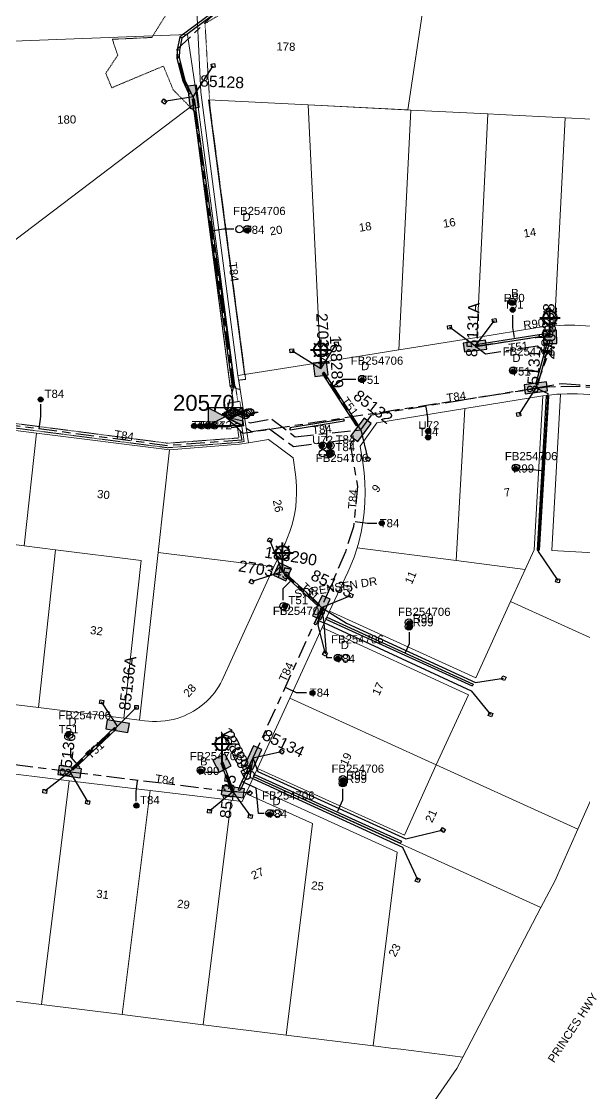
# Model space of a CAD drawing. Header units: metres. Extents: x 302407 to 305113, y 6184433 to 6187336.
# Drawn here: x 302692.8 to 302817, y 6186366 to 6186602.5 of the extents above; entities that cross this region are included whole.
import ezdxf
from ezdxf.enums import TextEntityAlignment as Align

# ---------------------------------------------------------------- set-up
doc = ezdxf.new("R2010")
doc.units = ezdxf.units.M
for name, pattern in [('Cable Exist UG', [8.2, 4, -1.2, 1.8, -1.2]), ('HIDDEN', [0.375, 0.25, -0.125]), ('HIDDEN2', [0.1875, 0.125, -0.0625])]:
    doc.linetypes.add(name, pattern=pattern)
doc.layers.get('0').update_dxf_attribs({"color": 6})
for name, color, linetype, lineweight in [('Cadastre Buildings_SP_EXT', 7, 'Continuous', 5), ('Cadastre Land Parcels_SP_EXT', 7, 'Continuous', 5), ('Cadastre Other Property_SP_EXT', 9, 'HIDDEN', 5), ('Cadastre Roads_SP_EXT', 7, 'Continuous', 5)]:
    doc.layers.add(name, color=color, linetype=linetype, lineweight=lineweight)
for name, color, linetype in [('Duct_SP_EXT', 7, 'Continuous'), ('Equip_LV_EXT', 7, 'Continuous'), ('Equip_SP_SL_EXT', 7, 'Continuous'), ('Mains_HV_EXT', 7, 'Continuous'), ('Mains_LV_EXT', 7, 'Continuous'), ('Mains_LV_SL_EXT', 7, 'Continuous'), ('Services_SP_EXT', 7, 'Continuous'), ('Sub_SP_EXT', 7, 'Continuous'), ('SupportsUG_SP_LV_EXT', 7, 'Continuous'), ('SupportsUG_SP_LV_SL_EXT', 7, 'Continuous')]:
    doc.layers.add(name, color=color, linetype=linetype)
doc.styles.add('COLUMN_LABEL', font='arial.ttf')
doc.styles.add('iecARIAL', font='arial.ttf', dxfattribs={"height": 2})
doc.styles.add('POLE_LABEL', font='arial.ttf')
doc.styles.get("Standard").update_dxf_attribs({"font": 'arial.ttf'})

# ---------------------------------------------------------------- blocks, each defined once
blk = doc.blocks.new('SUB_PADMOUNT_EXT')
for points in [[(0, 0), (-3.84, 1.92), (-3.84, -1.92)], [(0, 0), (3.84, 1.92), (3.84, -1.92)]]:
    blk.add_hatch(color=256).paths.add_polyline_path(points)
for p, q in [((3.84, 1.92), (-3.84, -1.92)), ((-3.84, 1.92), (3.84, -1.92))]:
    blk.add_line(p, q)
blk.add_lwpolyline([(-3.84, -1.92), (3.84, -1.92), (3.84, 1.92), (-3.84, 1.92)], close=True)
for tag, height, flags, p in [('ASSET_NUM', 3.5, 8, (2, 2)), ('STREET_CODE', 0.2, 9, (1.5, 0)), ('CONSTRUCTED_VOLTAGE', 0.2, 9, (1.5, -0.2)), ('OPERATING_VOLTAGE', 0.2, 9, (1.5, -0.6)), ('ORIENTATION', 0.2, 9, (1.5, -0.8)), ('OWNED_BY', 0.2, 9, (1.5, -1)), ('OPERATED_BY', 0.2, 9, (1.5, -1.2)), ('SECONDARY_VOLTAGE', 0.2, 9, (1.5, -1.6)), ('STATE', 0.2, 9, (1.5, -1.8)), ('SUBSTATION_TYPE', 0.2, 9, (1.5, -2.2)), ('NO_PHASES', 0.2, 9, (1.5, -0.4)), ('MAINTAINED_BY', 0.2, 9, (1.5, -1.4)), ('PARENT', 0.2, 9, (1.5, -2)), ('USAGE', 0.2, 9, (1.5, -2.4)), ('STREETNAME', 0.2, 9, (1.5, -3)), ('SUBURB', 0.2, 9, (1.5, -3.2)), ('Z', 0.2, 1, (1.5, -3.6)), ('LEGEND', 0.2, 9, (1.5, -2.6)), ('LOCATION', 0.2, 9, (1.5, -2.8)), ('NOTES', 0.2, 9, (1.5, -3.4))]:
    blk.add_attdef(tag, text='', height=height, dxfattribs=dict(flags=flags)).set_placement(p, align=Align.MIDDLE_LEFT)
blk = doc.blocks.new('COLUMN_EXT')
blk.add_hatch(color=256).paths.add_polyline_path([(-1.49, 1.48), (-1.49, -1.49), (1.48, -1.49), (1.48, 1.48)])
blk.add_lwpolyline([(-1.49, -1.49), (1.48, -1.49), (1.48, 1.48), (-1.49, 1.48)], close=True)
for tag, height, style, flags, p in [('ASSET_NUM', 2.5, 'COLUMN_LABEL', 8, (2, 2)), ('STRUCTURE_PLANT_NUMBER', 0.2, 'POLE_LABEL', 9, (1.81, 0.03)), ('STREET_CODE', 0.2, 'COLUMN_LABEL', 9, (1.81, -0.2))]:
    blk.add_attdef(tag, text='', height=height, dxfattribs=dict(style=style, flags=flags)).set_placement(p, align=Align.MIDDLE_LEFT)
at = {"flags": 1}
blk.add_attdef('Z', (1.81, -2.35), '', height=0.2, dxfattribs=at)
at = {"flags": 9}
for tag, p in [('COLUMN_TYPE', (1.81, -0.4)), ('OWNED_BY', (1.81, -0.6)), ('STATE', (1.81, -0.8)), ('USAGE', (1.81, -1)), ('STREETNAME', (1.81, -1.6)), ('SUBURB', (1.81, -1.8)), ('LEGEND', (1.81, -1.2)), ('LOCATION', (1.81, -1.4)), ('NOTES', (1.81, -2))]:
    blk.add_attdef(tag, text='', height=0.2, dxfattribs=at).set_placement(p, align=Align.MIDDLE_LEFT)
blk = doc.blocks.new('PILLAR_EXT')
blk.add_hatch(color=256).paths.add_polyline_path([(-2.475, 0.99), (-2.475, -0.99), (2.475, -0.99), (2.475, 0.99)])
blk.add_lwpolyline([(-2.475, -0.99), (2.475, -0.99), (2.475, 0.99), (-2.475, 0.99)], close=True)
at = {"style": 'iecARIAL', "flags": 8}
blk.add_attdef('ASSET_NUM', (1.5, 3.5), '', height=2.5, dxfattribs=at)
for tag, p, flags in [('OWNED_BY', (0, -0.2), 9), ('STATE', (0, -0.4), 9), ('SUPPORT_TYPE', (0, -0.6), 9), ('STREETNAME', (0, -1.8), 9), ('SUBURB', (0, -2), 1), ('USAGE', (0, -0.8), 9), ('LEGEND', (0, -1), 9), ('LOCATION', (0, -1.2), 9), ('NOTES', (0, -1.4), 9), ('PARENT', (0, -1.6), 9)]:
    blk.add_attdef(tag, p, '', height=0.2, dxfattribs=dict(flags=flags))
blk = doc.blocks.new('DUCT_EXT')
blk.add_circle((0, 0.8), 0.8)
at = {"flags": 1}
blk.add_attdef('Z', (0, 0), '', height=0.2, dxfattribs=at)
at = {"flags": 9}
for tag, p in [('DUCT_CODE', (0, 0)), ('XSECT_TYPE', (0, -0.2)), ('STATE', (0, -0.6)), ('FB_REFERENCE', (0, -0.4)), ('NOTES', (0, -0.8))]:
    blk.add_attdef(tag, text='', height=0.2, dxfattribs=at).set_placement(p, align=Align.MIDDLE_LEFT)
blk = doc.blocks.new('SL_LANTERN_EXT')
at = {"lineweight": 40}
for p, q in [((-1.46, 5.68), (-1.06, 5.28)), ((0, 1.97), (0, 6.47)), ((1.46, 5.68), (1.06, 5.28)), ((-2.25, 4.22), (2.25, 4.22)), ((-1.46, 2.76), (-1.06, 3.16)), ((0, 0), (0, 2.72)), ((1.46, 2.76), (1.06, 3.16))]:
    blk.add_line(p, q, dxfattribs=at)
blk.add_circle((0, 4.22), 1.5, dxfattribs=at)
at = {"style": 'iecARIAL', "flags": 8}
blk.add_attdef('ASSET_NUM', (1.5, 1.5), '', height=2.5, dxfattribs=at)
for tag, p, height, flags in [('OPERATING_VOLTAGE', (0.98, -1.65), 0.2, 9), ('ORIENTATION', (0.98, -1.85), 0.2, 9), ('OWNED_BY', (0.98, -2.05), 0.2, 9), ('STATE', (0.98, -2.25), 0.2, 9), ('CONSTRUCTED_VOLTAGE', (0.98, -0.65), 0.2, 9), ('CONTROL_TYPE', (0.98, -0.85), 0.2, 9), ('LANTERN_PURPOSE', (0.98, -1.05), 0.2, 9), ('LANTERN_TYPE', (0.98, -1.25), 0.2, 9), ('NO_PHASES', (0.98, -1.45), 0.2, 9), ('USAGE', (0.98, -2.45), 0.2, 9), ('LNUMBER', (2.18, -3.25), 2.5, 8), ('CEXIST', (0.98, -2.65), 0.2, 9), ('CNEW', (0.98, -2.85), 0.2, 9), ('CNUMBER', (0.98, -3.05), 0.2, 9), ('CREMOVE', (0.98, -3.25), 0.2, 9), ('CREPLACE', (0.98, -3.45), 0.2, 9), ('LKINGHEIGHT', (0.98, -3.65), 0.2, 9), ('LBRACKET', (0.98, -3.85), 0.2, 9), ('LBRACKETVOCAB', (0.98, -4.05), 0.2, 9), ('LCATEGORY', (0.98, -4.25), 0.2, 9), ('LCHARGE1', (0.98, -4.45), 0.2, 9), ('LCHARGE1PERCENT', (0.98, -4.65), 0.2, 9), ('LCHARGE2', (0.98, -4.85), 0.2, 9), ('LCHARGE2PERCENT', (0.98, -5.05), 0.2, 9), ('LCHARGE3', (0.98, -5.25), 0.2, 9), ('LCHARGE3PERCENT', (0.98, -5.45), 0.2, 9), ('LEXIST', (0.98, -5.65), 0.2, 9), ('LLAMP', (0.98, -5.85), 0.2, 9), ('LLAMPVOCAB', (0.98, -6.05), 0.2, 9), ('LMAST', (0.98, -6.25), 0.2, 9), ('LMASTVOCAB', (0.98, -6.45), 0.2, 9), ('LNEW', (0.98, -6.65), 0.2, 9), ('LANTNUMBER', (0.98, -6.85), 0.2, 9), ('LOUTREACH', (0.98, -7.25), 0.2, 9), ('STREETNAME', (0.98, -9.25), 0.2, 9), ('SUBURB', (0.98, -9.45), 0.2, 1), ('LOUTREACHVOCAB', (0.98, -7.45), 0.2, 9), ('LRATECODE', (0.98, -7.65), 0.2, 9), ('LREMOVE', (0.98, -7.85), 0.2, 9), ('LREPLACE', (0.98, -8.05), 0.2, 9), ('LTYPE', (0.98, -8.25), 0.2, 9), ('LTYPEVOCAB', (0.98, -8.45), 0.2, 9), ('LEGEND', (0.98, -8.65), 0.2, 9), ('LOCATION', (0.98, -8.85), 0.2, 9), ('NOTES', (0.98, -9.05), 0.2, 9)]:
    blk.add_attdef(tag, p, '', height=height, dxfattribs=dict(flags=flags))
blk = doc.blocks.new('CCP_EXT')
at = {"flags": 9}
blk.add_attdef('NOTES', text='', height=0.2, dxfattribs=at).set_placement((0, -2), align=Align.MIDDLE_LEFT)
blk.add_wipeout([(0, 0.57), (0.57, 0), (0, -0.57), (-0.57, 0)])
blk.add_lwpolyline([(-0.57, 0), (0, 0.57), (0.57, 0), (0, -0.57), (-0.57, 0)])
at = {"flags": 1}
blk.add_attdef('Z', (0, 0), '', height=0.2, dxfattribs=at)
at = {"flags": 9}
for tag, p in [('CCP_TYPE', (0, 0)), ('CONSTRUCTED_VOLTAGE', (0, -0.2)), ('OPERATING_VOLTAGE', (0, -0.6)), ('ORIENTATION', (0, -0.8)), ('OWNED_BY', (0, -1)), ('STATE', (0, -1.8)), ('NO_PHASES', (0, -0.4)), ('USAGE', (0, -1.2)), ('LEGEND', (0, -1.4)), ('LIFE_SUPPORT', (0, -1.6))]:
    blk.add_attdef(tag, text='', height=0.2, dxfattribs=at).set_placement(p, align=Align.MIDDLE_LEFT)
blk = doc.blocks.new('LV_UG_DFUSE_CLOSED_EXT')
for points in [[(1, 0), (0, 0)], [(5.04, 0.73), (2.16, -0.72)], [(5.05, -0.71), (2.16, 0.72)], [(6.2, 0.01), (7.2, 0.01)]]:
    blk.add_lwpolyline(points)
for centre in [(1.8, 0), (5.4, 0.01)]:
    blk.add_circle(centre, 0.8)
at = {"flags": 9}
for tag, p in [('ACTUAL_STATUS', (0, 0)), ('CONSTRUCTED_VOLTAGE', (0, -0.2)), ('OPERATING_VOLTAGE', (0, -0.6)), ('ORIENTATION', (0, -0.8)), ('STATE', (0, -1)), ('SWITCH_TYPE', (0, -1.2)), ('NO_PHASES', (0, -0.4)), ('USAGE', (0, -1.4)), ('NOTES', (0, -1.6))]:
    blk.add_attdef(tag, text='', height=0.2, dxfattribs=at).set_placement(p, align=Align.MIDDLE_LEFT)
at = {"flags": 1}
blk.add_attdef('Z', (0, 0), '', height=0.2, dxfattribs=at)
blk = doc.blocks.new('CABLE_LARGE_EXT')
h = blk.add_hatch(color=256)
edge = h.paths.add_edge_path()
edge.add_arc((0, 0.55), 0.55, 0, 360)
blk.add_circle((0, 0.55), 0.55)
at = {"flags": 1}
blk.add_attdef('Z', (0, 0), '', height=0.2, dxfattribs=at)
at = {"flags": 9}
for tag, p in [('COND_CODE', (0, 0)), ('STATE', (0, -0.4)), ('XSECT_SIZE', (0, -0.6)), ('FB_REFERENCE', (0, -0.2)), ('NOTES', (0, -0.8))]:
    blk.add_attdef(tag, text='', height=0.2, dxfattribs=at).set_placement(p, align=Align.MIDDLE_LEFT)

msp = doc.modelspace()

# ---------------------------------------------------------------- linework, layer by layer
at = {"layer": 'Cadastre Buildings_SP_EXT', "linetype": 'Continuous'}
msp.add_lwpolyline([(302696.14, 6186511.69), (302664.53, 6186515.73), (302661.65, 6186490.88), (302681.5, 6186488.34), (302693.41, 6186486.82), (302696.14, 6186511.69)], close=True, dxfattribs=at)
at = {"layer": 'Cadastre Land Parcels_SP_EXT', "linetype": 'Continuous'}
for points in [[(302701.54, 6186639.05), (302668.77, 6186627.5), (302671.07, 6186611.27), (302669.83, 6186597.34), (302729.47, 6186599.66), (302731.69, 6186584.77), (302739.95, 6186521.63), (302741.09, 6186521.29), (302740.59, 6186524.41), (302732.42, 6186586.95), (302731.13, 6186612.6), (302730.79, 6186619.38), (302725.13, 6186619.1), (302725.36, 6186608.9), (302714.45, 6186608.38), (302701.54, 6186639.05)], [(302781.7, 6186606.97), (302773.86, 6186640.44), (302744.29, 6186636.61), (302743.83, 6186627.5), (302742.14, 6186621.88), (302737.42, 6186615.55), (302731.13, 6186612.6), (302732.42, 6186586.95), (302740.59, 6186524.41), (302742.07, 6186524.64), (302734.08, 6186585.21), (302756.05, 6186584.12), (302778.07, 6186583), (302781.7, 6186606.97)], [(302731.69, 6186584.77), (302729.47, 6186599.66), (302669.83, 6186597.34), (302661.53, 6186536.12), (302666.64, 6186535.52), (302730.75, 6186584.1), (302738.89, 6186521.93), (302739.95, 6186521.63), (302731.69, 6186584.77)], [(302742.07, 6186524.64), (302758.81, 6186527.31), (302756.05, 6186584.12), (302734.08, 6186585.21), (302742.07, 6186524.64)], [(302741.09, 6186521.29), (302738.89, 6186521.93), (302730.75, 6186584.1), (302666.64, 6186535.51), (302624.8, 6186540.44), (302622.86, 6186528.16), (302619.85, 6186507.24), (302639.39, 6186504.34), (302639.83, 6186507.11), (302645.2, 6186506.29), (302648.64, 6186509.03), (302649.62, 6186517.46), (302664.53, 6186515.73), (302696.14, 6186511.69), (302725.47, 6186508.04), (302740.97, 6186509.26), (302742.94, 6186509.57), (302741.09, 6186521.29)], [(302776.08, 6186530.07), (302778.76, 6186582.97), (302756.05, 6186584.12), (302758.81, 6186527.31), (302776.08, 6186530.07)], [(302793.25, 6186532.81), (302795.74, 6186582.11), (302778.76, 6186582.97), (302776.08, 6186530.07), (302793.25, 6186532.81)], [(302812.73, 6186581.25), (302798.25, 6186581.98), (302795.74, 6186582.11), (302793.25, 6186532.81), (302806.74, 6186534.98), (302808.95, 6186535.27), (302810.41, 6186535.4), (302812.73, 6186581.25)], [(302830.22, 6186580.36), (302812.73, 6186581.25), (302810.41, 6186535.4), (302812.63, 6186535.51), (302814.86, 6186535.5), (302815.9, 6186535.46), (302827.91, 6186534.8), (302830.22, 6186580.36)], [(302803.94, 6186481.6), (302805.9, 6186485.92), (302807.85, 6186519.91), (302790.67, 6186517.13), (302788.74, 6186483.57), (302803.94, 6186481.6)], [(302828.24, 6186484.77), (302809.83, 6186485.8), (302811.75, 6186520.31), (302810.9, 6186520.26), (302809.32, 6186520.1), (302807.85, 6186519.91), (302805.9, 6186485.92), (302803.94, 6186481.6), (302800.73, 6186474.54), (302831.79, 6186460.41), (302842.54, 6186483.18), (302843, 6186484.06), (302828.24, 6186484.77)], [(302830.24, 6186519.53), (302815.47, 6186520.35), (302814.63, 6186520.39), (302813.18, 6186520.39), (302811.75, 6186520.31), (302809.83, 6186485.8), (302828.24, 6186484.77), (302830.24, 6186519.53)], [(302788.74, 6186483.57), (302790.67, 6186517.13), (302771.23, 6186513.98), (302767.53, 6186508.84), (302768.12, 6186505.21), (302768.42, 6186503.02), (302768.6, 6186500.81), (302768.66, 6186498.6), (302768.61, 6186496.39), (302768.45, 6186494.18), (302768.17, 6186491.99), (302767.77, 6186489.81), (302767.26, 6186487.66), (302766.91, 6186486.4), (302788.74, 6186483.57)], [(302718.91, 6186448.39), (302722.97, 6186485.38), (302725.47, 6186508.04), (302696.14, 6186511.69), (302693.41, 6186486.82), (302700.39, 6186485.95), (302719.25, 6186483.61), (302715.43, 6186448.82), (302718.91, 6186448.39)], [(302748.53, 6186482.21), (302750.87, 6186487.1), (302750.98, 6186487.34), (302751.55, 6186488.64), (302752.05, 6186489.97), (302752.48, 6186491.33), (302752.83, 6186492.71), (302753.12, 6186494.1), (302753.33, 6186495.5), (302753.46, 6186496.92), (302753.53, 6186498.34), (302753.51, 6186499.76), (302753.43, 6186501.18), (302753.27, 6186502.59), (302752.76, 6186506.21), (302747.34, 6186510.28), (302742.94, 6186509.57), (302740.97, 6186509.26), (302725.47, 6186508.04), (302722.97, 6186485.38), (302748.53, 6186482.21)], [(302693.41, 6186486.82), (302681.5, 6186488.34), (302677.71, 6186453.5), (302687.45, 6186452.29), (302696.57, 6186451.15), (302700.39, 6186485.95), (302693.41, 6186486.82)], [(302715.43, 6186448.82), (302719.25, 6186483.61), (302700.39, 6186485.95), (302696.57, 6186451.15), (302715.43, 6186448.82)], [(302748.53, 6186482.21), (302722.97, 6186485.38), (302718.91, 6186448.39), (302719.96, 6186448.23), (302720.87, 6186448.13), (302721.78, 6186448.08), (302722.69, 6186448.07), (302723.6, 6186448.11), (302724.51, 6186448.19), (302725.41, 6186448.33), (302726.31, 6186448.51), (302727.16, 6186448.75), (302728, 6186449.02), (302728.82, 6186449.34), (302729.49, 6186449.65), (302730.14, 6186449.99), (302730.77, 6186450.36), (302731.81, 6186451.04), (302732.48, 6186451.52), (302733.12, 6186452.03), (302733.74, 6186452.58), (302734.33, 6186453.16), (302734.88, 6186453.77), (302735.4, 6186454.4), (302735.89, 6186455.07), (302736.34, 6186455.75), (302736.76, 6186456.46), (302737.14, 6186457.2), (302748.53, 6186482.21)], [(302788.74, 6186483.57), (302766.91, 6186486.4), (302766.19, 6186484.29), (302765.37, 6186482.22), (302764.83, 6186481.01), (302760.82, 6186472.42), (302793.07, 6186457.73), (302800.73, 6186474.54), (302803.94, 6186481.6), (302788.74, 6186483.57)], [(302784.34, 6186438.53), (302791.43, 6186453.98), (302759.15, 6186468.78), (302752.01, 6186453.23), (302784.34, 6186438.53)], [(302784.34, 6186438.53), (302752.01, 6186453.23), (302744.87, 6186437.69), (302777.31, 6186423), (302784.34, 6186438.53)], [(302815.57, 6186424.32), (302784.34, 6186438.53), (302777.31, 6186423), (302744.87, 6186437.69), (302744.02, 6186435.84), (302807.42, 6186407), (302810.48, 6186412.85), (302815.57, 6186424.32)], [(302703.4, 6186434.99), (302685.56, 6186437.15), (302681.07, 6186401.03), (302685.34, 6186400.3), (302683.74, 6186387.3), (302697.26, 6186385.61), (302703.4, 6186434.99)], [(302807.42, 6186407), (302744.02, 6186435.84), (302743.19, 6186434.02), (302775.7, 6186419.25), (302770.42, 6186376.5), (302774.92, 6186375.94), (302776.54, 6186375.74), (302790.16, 6186374.04), (302807.42, 6186407)], [(302715.09, 6186383.39), (302721.24, 6186432.84), (302703.4, 6186434.99), (302697.26, 6186385.61), (302715.09, 6186383.39)], [(302770.42, 6186376.5), (302775.7, 6186419.25), (302743.19, 6186434.02), (302742.35, 6186432.2), (302757.02, 6186425.53), (302751.23, 6186378.89), (302770.42, 6186376.5)], [(302732.92, 6186381.17), (302739.08, 6186430.68), (302721.24, 6186432.84), (302715.09, 6186383.39), (302732.92, 6186381.17)], [(302751.23, 6186378.89), (302757.02, 6186425.53), (302742.35, 6186432.2), (302741.52, 6186430.39), (302739.08, 6186430.68), (302732.92, 6186381.17), (302751.23, 6186378.89)]]:
    msp.add_lwpolyline(points, close=True, dxfattribs=at)
for points in [[(302781.7, 6186606.97), (302778.07, 6186583), (302778.76, 6186582.97), (302795.74, 6186582.11), (302798.25, 6186581.98), (302812.73, 6186581.25), (302830.22, 6186580.36)], [(302767.19, 6186340.07), (302788.85, 6186371.52), (302790.16, 6186374.04), (302776.54, 6186375.74), (302774.92, 6186375.94), (302770.42, 6186376.5), (302751.23, 6186378.89), (302732.92, 6186381.17), (302715.09, 6186383.39), (302697.26, 6186385.61), (302683.74, 6186387.3), (302598.63, 6186397.93), (302601.44, 6186423.4), (302601.44, 6186423.4), (302562.91, 6186429.12), (302560.05, 6186402.14), (302554.86, 6186353.1)]]:
    msp.add_lwpolyline(points, dxfattribs=at)
at = {"layer": 'Cadastre Other Property_SP_EXT', "linetype": 'HIDDEN2'}
for points in [[(302663.18, 6186516.46), (302725.07, 6186508.47), (302740.59, 6186509.63), (302741.96, 6186509.84), (302741.44, 6186513.25), (302740.46, 6186513.09), (302740.82, 6186510.67), (302740.48, 6186510.61), (302725.1, 6186509.47), (302664.3, 6186517.34), (302666.42, 6186534.73), (302665.43, 6186534.83), (302663.18, 6186516.46)], [(302740.59, 6186518.65), (302740.07, 6186521.93), (302739, 6186522.27), (302739.61, 6186518.48), (302740.59, 6186518.65)], [(302738.31, 6186518.27), (302739.17, 6186512.88), (302741.89, 6186513.32), (302741.02, 6186518.72), (302738.31, 6186518.27)]]:
    msp.add_lwpolyline(points, close=True, dxfattribs=at)
at = {"layer": 'Duct_SP_EXT'}
for p, q in [((302736.8, 6186605.79), (302727.79, 6186599.13)), ((302737.07, 6186605.39), (302728.22, 6186598.85)), ((302727.79, 6186599.13), (302727.21, 6186596.27)), ((302728.22, 6186598.85), (302727.68, 6186596.21)), ((302727.79, 6186599.13), (302728.01, 6186598.99)), ((302728.22, 6186598.85), (302728.01, 6186598.99)), ((302727.21, 6186596.27), (302727.15, 6186594.45)), ((302727.15, 6186594.45), (302727.39, 6186594.47)), ((302727.15, 6186594.45), (302728.45, 6186589.41)), ((302727.21, 6186596.27), (302727.45, 6186596.24)), ((302727.63, 6186594.5), (302727.39, 6186594.47)), ((302727.68, 6186596.21), (302727.45, 6186596.24)), ((302727.68, 6186596.21), (302727.63, 6186594.5)), ((302727.63, 6186594.5), (302728.9, 6186589.57)), ((302728.45, 6186589.41), (302728.68, 6186589.49)), ((302728.45, 6186589.41), (302729.77, 6186586.55)), ((302728.9, 6186589.57), (302728.68, 6186589.49)), ((302728.9, 6186589.57), (302730.2, 6186586.75)), ((302729.77, 6186586.55), (302729.99, 6186586.65)), ((302730.2, 6186586.75), (302729.99, 6186586.65)), ((302730.47, 6186585.4), (302730.71, 6186585.43)), ((302730.47, 6186585.4), (302739.35, 6186521.97)), ((302730.95, 6186585.47), (302730.71, 6186585.43)), ((302730.95, 6186585.47), (302739.82, 6186522.04)), ((302793.51, 6186531.35), (302807.02, 6186533.49)), ((302793.59, 6186530.88), (302807.08, 6186533.01)), ((302807.02, 6186533.49), (302809.24, 6186533.77)), ((302807.02, 6186533.49), (302807.05, 6186533.25)), ((302807.08, 6186533.01), (302807.05, 6186533.25)), ((302807.08, 6186533.01), (302809.3, 6186533.3)), ((302809.24, 6186533.77), (302809.27, 6186533.54)), ((302809.3, 6186533.3), (302809.27, 6186533.54)), ((302792.94, 6186531.26), (302793.51, 6186531.35)), ((302792.94, 6186531.26), (302792.97, 6186531.03)), ((302793.01, 6186530.79), (302792.97, 6186531.03)), ((302793.01, 6186530.79), (302793.59, 6186530.88)), ((302793.51, 6186531.35), (302793.55, 6186531.12)), ((302793.59, 6186530.88), (302793.55, 6186531.12)), ((302806.29, 6186522.47), (302808.99, 6186532.26)), ((302806.75, 6186522.34), (302809.45, 6186532.13)), ((302808.99, 6186532.26), (302809.22, 6186532.19)), ((302809.45, 6186532.13), (302809.22, 6186532.19)), ((302759.21, 6186524.87), (302759.41, 6186525)), ((302766.73, 6186513.3), (302759.21, 6186524.87)), ((302759.61, 6186525.13), (302759.41, 6186525)), ((302767.13, 6186513.56), (302759.61, 6186525.13)), ((302739.35, 6186521.97), (302739.58, 6186522)), ((302739.82, 6186522.04), (302739.58, 6186522)), ((302806.29, 6186522.47), (302806.52, 6186522.41)), ((302806.75, 6186522.34), (302806.52, 6186522.41)), ((302808.6, 6186519.85), (302806.57, 6186485.87)), ((302809.08, 6186519.82), (302807.05, 6186485.84)), ((302808.6, 6186519.85), (302808.84, 6186519.84)), ((302809.08, 6186519.82), (302808.84, 6186519.84)), ((302763.96, 6186514.78), (302752.07, 6186512.86)), ((302764.04, 6186514.31), (302752.14, 6186512.38)), ((302763.96, 6186514.78), (302764, 6186514.54)), ((302764.04, 6186514.31), (302764, 6186514.54)), ((302767.13, 6186513.56), (302766.93, 6186513.43)), ((302752.07, 6186512.86), (302752.11, 6186512.62)), ((302752.14, 6186512.38), (302752.11, 6186512.62)), ((302766.73, 6186513.3), (302766.93, 6186513.43)), ((302806.57, 6186485.87), (302806.81, 6186485.85)), ((302807.05, 6186485.84), (302806.81, 6186485.85)), ((302750.86, 6186480.37), (302751.02, 6186480.54)), ((302758.26, 6186473.55), (302750.86, 6186480.37)), ((302751.18, 6186480.72), (302751.02, 6186480.54)), ((302758.59, 6186473.9), (302751.18, 6186480.72)), ((302758.26, 6186473.55), (302758.43, 6186473.72)), ((302758.59, 6186473.9), (302758.43, 6186473.72)), ((302758.09, 6186471.12), (302757.38, 6186469.56)), ((302758.53, 6186470.92), (302757.82, 6186469.36)), ((302758.21, 6186471.38), (302758.09, 6186471.12)), ((302758.09, 6186471.12), (302758.09, 6186471.12)), ((302758.09, 6186471.12), (302758.31, 6186471.02)), ((302758.09, 6186471.12), (302758.31, 6186471.02)), ((302759.04, 6186473.19), (302758.21, 6186471.38)), ((302758.21, 6186471.38), (302758.43, 6186471.28)), ((302758.53, 6186470.92), (302758.31, 6186471.02)), ((302758.53, 6186470.92), (302758.31, 6186471.02)), ((302758.65, 6186471.18), (302758.43, 6186471.28)), ((302758.65, 6186471.18), (302758.53, 6186470.92)), ((302758.53, 6186470.92), (302758.53, 6186470.92)), ((302759.47, 6186472.99), (302758.65, 6186471.18)), ((302759.04, 6186473.19), (302759.26, 6186473.09)), ((302759.47, 6186472.99), (302759.26, 6186473.09)), ((302760.21, 6186471.09), (302760.11, 6186470.87)), ((302757.38, 6186469.56), (302757.6, 6186469.46)), ((302757.82, 6186469.36), (302757.6, 6186469.46)), ((302760.01, 6186470.65), (302760.11, 6186470.87)), ((302792.27, 6186455.91), (302792.37, 6186456.12)), ((302792.47, 6186456.34), (302792.37, 6186456.12)), ((302703.87, 6186437.69), (302713.39, 6186446.74)), ((302704.2, 6186437.34), (302713.72, 6186446.39)), ((302713.39, 6186446.74), (302713.55, 6186446.57)), ((302713.72, 6186446.39), (302713.55, 6186446.57)), ((302736.87, 6186438.84), (302737.09, 6186438.93)), ((302739.23, 6186432.49), (302736.87, 6186438.84)), ((302737.32, 6186439.01), (302737.09, 6186438.93)), ((302739.68, 6186432.66), (302737.32, 6186439.01)), ((302743.13, 6186438.5), (302741.45, 6186434.83)), ((302743.57, 6186438.3), (302741.88, 6186434.63)), ((302743.13, 6186438.5), (302743.35, 6186438.4)), ((302743.57, 6186438.3), (302743.35, 6186438.4)), ((302703.87, 6186437.69), (302704.03, 6186437.52)), ((302704.2, 6186437.34), (302704.03, 6186437.52)), ((302744.06, 6186435.92), (302744.16, 6186436.14)), ((302744.26, 6186436.36), (302744.16, 6186436.14)), ((302741.45, 6186434.83), (302740.61, 6186433.01)), ((302741.45, 6186434.83), (302741.45, 6186434.83)), ((302741.45, 6186434.83), (302741.66, 6186434.73)), ((302741.45, 6186434.83), (302741.66, 6186434.73)), ((302741.88, 6186434.63), (302741.66, 6186434.73)), ((302741.88, 6186434.63), (302741.66, 6186434.73)), ((302741.88, 6186434.63), (302741.88, 6186434.63)), ((302739.23, 6186432.49), (302739.46, 6186432.58)), ((302739.68, 6186432.66), (302739.46, 6186432.58)), ((302740.61, 6186433.01), (302740.83, 6186432.91)), ((302741.05, 6186432.81), (302740.83, 6186432.91)), ((302776.45, 6186421.24), (302776.55, 6186421.46)), ((302776.65, 6186421.68), (302776.55, 6186421.46))]:
    msp.add_line(p, q, dxfattribs=at)
for points in [[(302739.66, 6186556.69), (302737.4, 6186556.69), (302735.19, 6186556.35)], [(302801.14, 6186537.72), (302801.15, 6186535.01), (302801.52, 6186532.79)], [(302802.75, 6186525.58), (302805.48, 6186525.58), (302806.94, 6186525.14)], [(302766.58, 6186523.5), (302763.7, 6186523.5), (302761.82, 6186522.16)], [(302697.04, 6186518.06), (302697.04, 6186515.36), (302696.71, 6186512.65)], [(302782.5, 6186513.07), (302782.5, 6186515.16), (302782.13, 6186517.46)], [(302735.99, 6186513.17), (302738.82, 6186513.19), (302740.6, 6186513.97)], [(302760.2, 6186510.03), (302760.2, 6186512.06), (302759.94, 6186513.47)], [(302802.81, 6186503.69), (302805.73, 6186503.68), (302807.44, 6186503.47)], [(302771.26, 6186491.75), (302769.16, 6186491.77), (302766.45, 6186492.12)], [(302750.6, 6186474.87), (302750.58, 6186477.42), (302752.1, 6186478.98)], [(302761.33, 6186462.1), (302760.2, 6186462.1), (302759.64, 6186469.8), (302758.42, 6186470.31)], [(302778.34, 6186467.78), (302778.33, 6186465.23), (302777.46, 6186463.24)], [(302755.71, 6186454.4), (302753.53, 6186454.41), (302751.2, 6186455.48)], [(302703.69, 6186442.29), (302703.69, 6186440.25), (302705.73, 6186437.94)], [(302733.42, 6186436.9), (302736.3, 6186436.9), (302737.34, 6186437.28)], [(302718.15, 6186430.48), (302718.15, 6186432.54), (302718.44, 6186434.94)], [(302746.34, 6186427.78), (302745.14, 6186427.78), (302744.59, 6186433.39), (302742.02, 6186434.56)], [(302763.69, 6186433.21), (302763.69, 6186430.71), (302762.58, 6186428.21)]]:
    msp.add_lwpolyline(points, dxfattribs=at)
at = {"layer": 'Mains_LV_EXT', "linetype": 'Cable Exist UG'}
for points in [[(302737.86, 6186515.32), (302739.68, 6186522.02), (302730.74, 6186585.92)], [(302737.86, 6186515.32), (302741.02, 6186512.37), (302741.44, 6186510.13), (302725.06, 6186508.92), (302663.76, 6186516.91), (302666.14, 6186536.78)], [(302806.3, 6186521.68), (302809.31, 6186529.87), (302807.73, 6186529.89), (302806.65, 6186530.85), (302795.17, 6186529.14), (302792.88, 6186530.9)], [(302767.71, 6186512.41), (302758.85, 6186525.85)], [(302806.3, 6186521.68), (302812.11, 6186522.66), (302830.24, 6186521.41)], [(302737.86, 6186515.32), (302743.3, 6186514), (302748.04, 6186514.8), (302753.25, 6186510.89), (302767.71, 6186512.41)], [(302758.99, 6186473.2), (302750.43, 6186481.09)], [(302703.48, 6186436.99), (302714.05, 6186447.04)], [(302703.48, 6186436.99), (302667.83, 6186441.41)], [(302703.48, 6186436.99), (302739.46, 6186432.58)]]:
    msp.add_lwpolyline(points, dxfattribs=at)
at = {"layer": 'Mains_LV_SL_EXT', "linetype": 'Cable Exist UG'}
for points in [[(302792.88, 6186530.9), (302806.35, 6186532.81), (302809.41, 6186532.93)], [(302739.46, 6186432.58), (302737.09, 6186438.93)]]:
    msp.add_lwpolyline(points, dxfattribs=at)

# ---------------------------------------------------------------- block references
at = {"layer": 'Duct_SP_EXT'}
for name, p in [('DUCT_EXT', (302740.91, 6186555.87)), ('DUCT_EXT', (302742.64, 6186555.87)), ('CABLE_LARGE_EXT', (302742.64, 6186555.87)), ('DUCT_EXT', (302801.1, 6186539.83)), ('CABLE_LARGE_EXT', (302801.04, 6186539.9)), ('CABLE_LARGE_EXT', (302801.19, 6186538.34)), ('DUCT_EXT', (302801.32, 6186524.7)), ('CABLE_LARGE_EXT', (302801.32, 6186524.7)), ('DUCT_EXT', (302767.97, 6186522.84)), ('CABLE_LARGE_EXT', (302767.97, 6186522.84)), ('CABLE_LARGE_EXT', (302697.08, 6186518.57)), ('CABLE_LARGE_EXT', (302730.92, 6186512.73)), ('CABLE_LARGE_EXT', (302732.28, 6186512.72)), ('CABLE_LARGE_EXT', (302733.63, 6186512.72)), ('CABLE_LARGE_EXT', (302735.02, 6186512.72)), ('CABLE_LARGE_EXT', (302782.54, 6186511.56)), ('CABLE_LARGE_EXT', (302782.54, 6186510.2)), ('DUCT_EXT', (302801.85, 6186503.27)), ('CABLE_LARGE_EXT', (302801.85, 6186503.27)), ('CABLE_LARGE_EXT', (302772.31, 6186491.27)), ('DUCT_EXT', (302750.64, 6186472.71)), ('CABLE_LARGE_EXT', (302750.97, 6186473.03)), ('DUCT_EXT', (302778.31, 6186469.13)), ('DUCT_EXT', (302778.31, 6186468.23)), ('CABLE_LARGE_EXT', (302778.39, 6186468.31)), ('CABLE_LARGE_EXT', (302778.42, 6186469.2)), ('DUCT_EXT', (302762.65, 6186461.32)), ('CABLE_LARGE_EXT', (302762.65, 6186461.32)), ('DUCT_EXT', (302764.36, 6186461.32)), ('CABLE_LARGE_EXT', (302757.03, 6186453.81)), ('CABLE_LARGE_EXT', (302703.1, 6186444.64)), ('DUCT_EXT', (302703.41, 6186444.32)), ('DUCT_EXT', (302732.43, 6186436.52)), ('CABLE_LARGE_EXT', (302732.43, 6186436.52)), ('DUCT_EXT', (302763.72, 6186434.52)), ('CABLE_LARGE_EXT', (302763.76, 6186434.59)), ('DUCT_EXT', (302763.72, 6186433.63)), ('CABLE_LARGE_EXT', (302763.76, 6186433.71)), ('CABLE_LARGE_EXT', (302718.19, 6186428.96)), ('DUCT_EXT', (302747.58, 6186427.01)), ('DUCT_EXT', (302749.28, 6186427.01)), ('CABLE_LARGE_EXT', (302747.58, 6186427.01))]:
    msp.add_blockref(name, p, dxfattribs=at)
at = {"layer": 'Duct_SP_EXT', "rotation": 269.813611412291}
for name, p in [('DUCT_EXT', (302758.52, 6186508.95)), ('CABLE_LARGE_EXT', (302758.52, 6186508.95)), ('DUCT_EXT', (302760.22, 6186508.96)), ('CABLE_LARGE_EXT', (302760.22, 6186508.96)), ('DUCT_EXT', (302758.52, 6186507.25)), ('DUCT_EXT', (302760.22, 6186507.26)), ('CABLE_LARGE_EXT', (302760.22, 6186507.26))]:
    msp.add_blockref(name, p, dxfattribs=at)
at = {"layer": 'Equip_LV_EXT'}
for p in [(302736.91, 6186515.62), (302737.12, 6186515.98), (302737.46, 6186516.23), (302737.86, 6186516.31)]:
    msp.add_blockref('LV_UG_DFUSE_CLOSED_EXT', p, dxfattribs=at)
at = {"layer": 'Equip_SP_SL_EXT'}
ref = msp.add_blockref('SL_LANTERN_EXT', (302809.41, 6186532.93), dxfattribs=at)
ref.add_attrib('ASSET_NUM', '188288', dxfattribs={"layer": '0', "height": 2.5, "rotation": 87.0922, "style": 'iecARIAL'}).set_placement((302810.91, 6186534.43), align=Align.BOTTOM_CENTER)
ref = msp.add_blockref('SL_LANTERN_EXT', (302758.85, 6186525.85), dxfattribs=at)
ref.add_attrib('ASSET_NUM', '188289', dxfattribs={"layer": '0', "height": 2.5, "rotation": 272.4751, "style": 'iecARIAL'}).set_placement((302760.35, 6186527.35), align=Align.BOTTOM_CENTER)
ref = msp.add_blockref('SL_LANTERN_EXT', (302750.43, 6186481.09), dxfattribs=at)
ref.add_attrib('ASSET_NUM', '188290', dxfattribs={"layer": '0', "height": 2.5, "rotation": 350.8348, "style": 'iecARIAL'}).set_placement((302751.93, 6186482.59), align=Align.BOTTOM_CENTER)
ref = msp.add_blockref('SL_LANTERN_EXT', (302737.09, 6186438.93), dxfattribs=at)
ref.add_attrib('ASSET_NUM', '188291', dxfattribs={"layer": '0', "height": 2.5, "rotation": 296.5625, "style": 'iecARIAL'}).set_placement((302738.59, 6186440.43), align=Align.BOTTOM_CENTER)
at = {"layer": 'Services_SP_EXT', "rotation": 202.9570549502636}
msp.add_blockref('CCP_EXT', (302796.28, 6186449.63), dxfattribs=at)
at = {"layer": 'Sub_SP_EXT'}
ref = msp.add_blockref('SUB_PADMOUNT_EXT', (302737.86, 6186515.32), dxfattribs=at)
ref.add_attrib('ASSET_NUM', '20570', dxfattribs={"layer": '0', "height": 3.5}).set_placement((302739.86, 6186515.57), align=Align.BOTTOM_RIGHT)
at = {"layer": 'SupportsUG_SP_LV_EXT'}
ref = msp.add_blockref('PILLAR_EXT', (302730.74, 6186585.92), dxfattribs=dict(at, rotation=96.63003638880488))
ref.add_attrib('ASSET_NUM', '85128', dxfattribs={"layer": '0', "height": 2.5, "rotation": 357.4814, "style": 'iecARIAL'}).set_placement((302732.24, 6186589.43), align=Align.MIDDLE_LEFT)
ref = msp.add_blockref('PILLAR_EXT', (302792.88, 6186530.9), dxfattribs=dict(at, rotation=187.0973347349698))
ref.add_attrib('ASSET_NUM', '85131A', dxfattribs={"layer": '0', "height": 2.5, "rotation": 87.3663, "style": 'iecARIAL'}).set_placement((302794.38, 6186534.4), align=Align.BOTTOM_CENTER)
ref = msp.add_blockref('PILLAR_EXT', (302806.3, 6186521.68), dxfattribs=dict(at, rotation=7.588153091179742))
ref.add_attrib('ASSET_NUM', '85131', dxfattribs={"layer": '0', "height": 2.5, "rotation": 86.9428, "style": 'iecARIAL'}).set_placement((302807.8, 6186525.18), align=Align.BOTTOM_CENTER)
ref = msp.add_blockref('PILLAR_EXT', (302767.71, 6186512.41), dxfattribs=dict(at, rotation=52.8512641708643))
ref.add_attrib('ASSET_NUM', '85132', dxfattribs={"layer": '0', "height": 2.5, "rotation": 322.5267, "style": 'iecARIAL'}).set_placement((302769.21, 6186515.91), align=Align.BOTTOM_CENTER)
ref = msp.add_blockref('PILLAR_EXT', (302758.99, 6186473.2), dxfattribs=dict(at, rotation=65.11719916169963))
ref.add_attrib('ASSET_NUM', '85133', dxfattribs={"layer": '0', "height": 2.5, "rotation": 334.6027, "style": 'iecARIAL'}).set_placement((302760.49, 6186476.7), align=Align.BOTTOM_CENTER)
ref = msp.add_blockref('PILLAR_EXT', (302714.05, 6186447.04), dxfattribs=dict(at, rotation=170.6995372370448))
ref.add_attrib('ASSET_NUM', '85136A', dxfattribs={"layer": '0', "height": 2.5, "rotation": 83.3119, "style": 'iecARIAL'}).set_placement((302715.55, 6186450.54), align=Align.MIDDLE_LEFT)
ref = msp.add_blockref('PILLAR_EXT', (302703.48, 6186436.99), dxfattribs=dict(at, rotation=351.4968791343696))
ref.add_attrib('ASSET_NUM', '85136', dxfattribs={"layer": '0', "height": 2.5, "rotation": 82.9499, "style": 'iecARIAL'}).set_placement((302704.98, 6186440.49), align=Align.BOTTOM_CENTER)
ref = msp.add_blockref('PILLAR_EXT', (302743.91, 6186440.07), dxfattribs=dict(at, rotation=65.11719916169963))
ref.add_attrib('ASSET_NUM', '85134', dxfattribs={"layer": '0', "height": 2.5, "rotation": 334.1193, "style": 'iecARIAL'}).set_placement((302745.41, 6186443.57), align=Align.BOTTOM_LEFT)
ref = msp.add_blockref('PILLAR_EXT', (302739.46, 6186432.58), dxfattribs=dict(at, rotation=351.4968791343696))
ref.add_attrib('ASSET_NUM', '85135', dxfattribs={"layer": '0', "height": 2.5, "rotation": 82.7769, "style": 'iecARIAL'}).set_placement((302740.96, 6186436.08), align=Align.BOTTOM_RIGHT)
at = {"layer": 'SupportsUG_SP_LV_SL_EXT'}
ref = msp.add_blockref('COLUMN_EXT', (302758.85, 6186525.85), dxfattribs=dict(at, rotation=187.0973347349698))
ref.add_attrib('ASSET_NUM', '270344', dxfattribs={"layer": '0', "height": 2.5, "rotation": 272.4751, "style": 'COLUMN_LABEL'}).set_placement((302760.85, 6186526.6), align=Align.TOP_RIGHT)
ref = msp.add_blockref('COLUMN_EXT', (302809.41, 6186532.93), dxfattribs=dict(at, rotation=180.7044626494688))
ref.add_attrib('ASSET_NUM', '270342', dxfattribs={"layer": '0', "height": 2.5, "rotation": 87.0922, "style": 'COLUMN_LABEL'}).set_placement((302811.41, 6186533.68), align=Align.BOTTOM_CENTER)
ref = msp.add_blockref('COLUMN_EXT', (302750.43, 6186481.09), dxfattribs=dict(at, rotation=245.1877067313153))
ref.add_attrib('ASSET_NUM', '270345', dxfattribs={"layer": '0', "height": 2.5, "rotation": 350.8348, "style": 'COLUMN_LABEL'}).set_placement((302752.43, 6186481.84), align=Align.TOP_RIGHT)
ref = msp.add_blockref('COLUMN_EXT', (302737.09, 6186438.93), dxfattribs=dict(at, rotation=28.2743759588501))
ref.add_attrib('ASSET_NUM', '270346', dxfattribs={"layer": '0', "height": 2.5, "rotation": 296.5625, "style": 'COLUMN_LABEL'}).set_placement((302739.09, 6186439.68), align=Align.BOTTOM_CENTER)

# ---------------------------------------------------------------- texts
at = {"layer": 'Cadastre Land Parcels_SP_EXT'}
for s, rotation, p in [('178', 358.4657, (302749.05, 6186596.14)), ('180', 1.014, (302700.74, 6186579.95)), ('16', 9.085, (302785.96, 6186556.99)), ('20', 9.086, (302747.76, 6186555.32)), ('18', 9.086, (302767.42, 6186556.11)), ('14', 8.559, (302803.72, 6186554.83)), ('9', 52.17, (302771.37, 6186498.4)), ('7', 9.08, (302799.42, 6186497.63)), ('30', 352.91, (302709.44, 6186497.43)), ('26', 281.9, (302748.27, 6186496.82)), ('11', 67, (302778.95, 6186478.2)), ('32', 352.91, (302707.91, 6186467.38)), ('17', 65.53, (302771.73, 6186453.63)), ('28', 48.6, (302729.71, 6186453.28)), ('19', 65.53, (302764.63, 6186438.11)), ('21', 65.53, (302783.43, 6186425.6)), ('27', 24.92, (302744.02, 6186413.14)), ('25', 352.8805, (302756.65, 6186411.07)), ('31', 352.91, (302709.25, 6186409.21)), ('29', 352.91, (302727.08, 6186407.02)), ('23', 62.41, (302775.3, 6186395.96))]:
    msp.add_text(s, height=1.8, rotation=rotation, dxfattribs=at).set_placement(p)
at = {"layer": 'Cadastre Roads_SP_EXT'}
msp.add_text('PRINCES HWY', height=1.8, rotation=56.5237, dxfattribs=at).set_placement((302810.31, 6186372.62))
at = {"layer": 'Duct_SP_EXT'}
for s, p in [('FB254706', (302739.51, 6186559.82)), ('D', (302741.57, 6186558.49)), ('T84', (302742.09, 6186555.66)), ('R90', (302799.22, 6186540.62)), ('B', (302800.84, 6186541.71)), ('T51', (302799.26, 6186539.19)), ('FB254706', (302798.96, 6186528.81)), ('FB254706', (302765.46, 6186526.78)), ('D', (302801.1, 6186527.38)), ('D', (302767.74, 6186525.58)), ('T51', (302800.82, 6186524.4)), ('T51', (302767.49, 6186522.56)), ('T84', (302697.94, 6186519.46)), ('T84', (302730.37, 6186512.54)), ('T84', (302731.79, 6186512.54)), ('T84', (302733.21, 6186512.53)), ('U72', (302734.63, 6186512.53)), ('U72', (302780.39, 6186512.52)), ('U72', (302756.95, 6186509.29)), ('T84', (302762.13, 6186509.42)), ('T84', (302780.46, 6186511.09)), ('T84', (302762.1, 6186507.72)), ('FB254706', (302757.76, 6186505.32)), ('D', (302759.98, 6186506.22)), ('FB254706', (302799.46, 6186505.72)), ('R99', (302801.3, 6186503)), ('T84', (302771.85, 6186490.93)), ('T51', (302751.73, 6186473.95)), ('FB254706', (302748.3, 6186471.57)), ('D', (302750.42, 6186472.38)), ('FB254706', (302775.88, 6186471.37)), ('R99', (302779.11, 6186469.96)), ('R99', (302779.11, 6186469.07)), ('FB254706', (302761.12, 6186465.3)), ('D', (302763.26, 6186464.04)), ('T84', (302762.08, 6186461.02)), ('T84', (302756.44, 6186453.54)), ('FB254706', (302700.99, 6186448.54)), ('T51', (302701.06, 6186445.48)), ('D', (302703.17, 6186447.13)), ('FB254706', (302729.98, 6186439.53)), ('B', (302732.21, 6186438.37)), ('R90', (302731.89, 6186436.27)), ('FB254706', (302761.23, 6186436.76)), ('R99', (302764.43, 6186435.39)), ('R99', (302764.42, 6186434.49)), ('T84', (302719, 6186429.85)), ('FB254706', (302745.89, 6186430.84)), ('D', (302748.19, 6186429.6)), ('T84', (302747.07, 6186426.78))]:
    msp.add_text(s, height=1.8, dxfattribs=at).set_placement(p)
at = {"layer": 'Mains_LV_EXT'}
for s, rotation, p in [('T84', 276.8637, (302738.5, 6186549.32)), ('T51', 7.3276, (302800.41, 6186529.6)), ('T84', 7.6849, (302786.71, 6186518.56)), ('T51', 306.1918, (302763.26, 6186518.8)), ('T84', 5.2813, (302757.03, 6186511.42)), ('T84', 351.5323, (302713.2, 6186510.6)), ('T84', 85.2978, (302766.64, 6186494.9)), ('T51', 316.3441, (302754.26, 6186477.59)), ('T84', 65.1169, (302751.16, 6186456.66)), ('T51', 42.2305, (302708.03, 6186439.66)), ('T84', 351.4969, (302722.23, 6186434.63))]:
    msp.add_text(s, height=1.8, rotation=rotation, dxfattribs=at).set_placement(p)
at = {"layer": 'Mains_LV_SL_EXT'}
msp.add_text('R90', height=1.8, rotation=7.11, dxfattribs=at).set_placement((302803.65, 6186534.61))

# ---------------------------------------------------------------- next in the draw order: block references
at = {"layer": 'Services_SP_EXT'}
for p, rotation in [((302735.13, 6186592.75), 56.14058746328045), ((302724.31, 6186584.86), 188.2323914507989), ((302797.15, 6186536.51), 52.29904191010818), ((302787.26, 6186535.05), 142.1893667460103), ((302752.45, 6186529.88), 139.8264158939499), ((302762.34, 6186531.4), 50.09915666167532), ((302802.52, 6186515.82), 235.7020901696548), ((302769.26, 6186505.96), 282.117765040261), ((302747.62, 6186488.06), 110.748716962049), ((302743.64, 6186478.93), 196.0420338053013), ((302811.14, 6186479.17), 302.9993665468371), ((302765.5, 6186475.86), 21.44462812716749), ((302759.81, 6186463.01), 283.211204961664), ((302799.19, 6186457.63), 289.3531930526931), ((302710.53, 6186452.38), 122.2513446712207), ((302718.22, 6186451.22), 225.0177852477721), ((302750.23, 6186441.44), 11.18650083411673), ((302698, 6186432.67), 217.3994263193609), ((302707.45, 6186430.25), 302.5694935539482), ((302734.32, 6186428.28), 218.4232383558991), ((302743.34, 6186427.15), 304.2060519951058), ((302785.84, 6186424.13), 12.08786328797814), ((302780.24, 6186413.09), 293.4065069402592)]:
    msp.add_blockref('CCP_EXT', p, dxfattribs=dict(at, rotation=rotation))
msp.add_blockref('CCP_EXT', (302743.23, 6186432.31), dxfattribs=at)

# ---------------------------------------------------------------- next in the draw order: linework, layer by layer
at = {"layer": 'Cadastre Buildings_SP_EXT', "linetype": 'Continuous'}
msp.add_lwpolyline([(302831.79, 6186460.41), (302800.73, 6186474.54), (302793.07, 6186457.73), (302760.82, 6186472.42), (302759.98, 6186470.6), (302759.15, 6186468.78), (302791.43, 6186453.98), (302784.34, 6186438.53), (302815.58, 6186424.32), (302823.33, 6186441.78), (302828.7, 6186453.87), (302831.79, 6186460.41)], close=True, dxfattribs=at)
at = {"layer": 'Cadastre Other Property_SP_EXT', "linetype": 'HIDDEN2'}
msp.add_lwpolyline([(302727.25, 6186608.04), (302721.6, 6186598.99), (302712.9, 6186598.59), (302714.07, 6186595.05), (302711.44, 6186591.09), (302712.76, 6186587.9), (302724.16, 6186592.68), (302726.31, 6186587.44), (302731.04, 6186582.64), (302738.89, 6186521.96), (302741.09, 6186521.29), (302741.09, 6186521.29), (302740.79, 6186523.38), (302742.29, 6186523.55), (302734.42, 6186583.77), (302733.77, 6186594.65), (302733.34, 6186602.14), (302733.78, 6186602.32), (302749.71, 6186611.89)], dxfattribs=at)
at = {"layer": 'Cadastre Roads_SP_EXT', "linetype": 'Continuous'}
for points in [[(302827.91, 6186534.8), (302815.9, 6186535.46), (302814.86, 6186535.5), (302812.63, 6186535.51), (302810.41, 6186535.4), (302808.95, 6186535.27), (302806.74, 6186534.98), (302793.25, 6186532.81), (302776.08, 6186530.07), (302758.81, 6186527.31), (302742.07, 6186524.64), (302740.59, 6186524.41), (302741.09, 6186521.29), (302742.94, 6186509.57), (302747.34, 6186510.28), (302752.76, 6186506.21), (302753.27, 6186502.59), (302753.43, 6186501.18), (302753.51, 6186499.76), (302753.53, 6186498.34), (302753.46, 6186496.92), (302753.33, 6186495.5), (302753.12, 6186494.1), (302752.83, 6186492.71), (302752.48, 6186491.33), (302752.05, 6186489.97), (302751.55, 6186488.64), (302750.98, 6186487.34), (302750.87, 6186487.1), (302748.53, 6186482.21), (302737.14, 6186457.2), (302736.76, 6186456.46), (302736.34, 6186455.75), (302735.89, 6186455.07), (302735.4, 6186454.4), (302734.88, 6186453.77), (302734.33, 6186453.16), (302733.74, 6186452.58), (302733.12, 6186452.03), (302732.48, 6186451.52), (302731.81, 6186451.04), (302730.77, 6186450.36), (302730.14, 6186449.99), (302729.49, 6186449.65), (302728.82, 6186449.34), (302728, 6186449.02), (302727.16, 6186448.75), (302726.31, 6186448.51), (302725.41, 6186448.33), (302724.51, 6186448.19), (302723.6, 6186448.11), (302722.69, 6186448.07), (302721.78, 6186448.08), (302720.87, 6186448.13), (302719.96, 6186448.23), (302718.91, 6186448.39), (302715.43, 6186448.82), (302696.57, 6186451.15), (302687.45, 6186452.29)], [(302685.56, 6186437.15), (302703.4, 6186434.99), (302721.24, 6186432.84), (302739.08, 6186430.68), (302741.52, 6186430.39), (302742.35, 6186432.2), (302743.19, 6186434.02), (302744.02, 6186435.84), (302744.87, 6186437.69), (302752.01, 6186453.23), (302759.15, 6186468.78), (302759.98, 6186470.6), (302760.82, 6186472.42), (302764.83, 6186481.01), (302765.37, 6186482.22), (302766.19, 6186484.29), (302766.91, 6186486.4), (302767.26, 6186487.66), (302767.77, 6186489.81), (302768.17, 6186491.99), (302768.45, 6186494.18), (302768.61, 6186496.39), (302768.66, 6186498.6), (302768.6, 6186500.81), (302768.42, 6186503.02), (302768.12, 6186505.21), (302767.53, 6186508.84), (302771.23, 6186513.98), (302790.67, 6186517.13), (302807.85, 6186519.91), (302809.32, 6186520.1), (302810.9, 6186520.26), (302811.75, 6186520.31), (302813.18, 6186520.39), (302814.63, 6186520.39), (302815.47, 6186520.35), (302830.24, 6186519.53)]]:
    msp.add_lwpolyline(points, dxfattribs=at)
at = {"layer": 'Duct_SP_EXT'}
for p, q in [((302760.21, 6186471.09), (302792.47, 6186456.34)), ((302760.01, 6186470.65), (302792.27, 6186455.91)), ((302744.06, 6186435.92), (302776.45, 6186421.24)), ((302744.26, 6186436.36), (302776.65, 6186421.68)), ((302741.88, 6186434.63), (302741.05, 6186432.81))]:
    msp.add_line(p, q, dxfattribs=at)
at = {"layer": 'Mains_HV_EXT', "linetype": 'Cable Exist UG'}
msp.add_lwpolyline([(302878.39, 6186527.44), (302867.34, 6186526.5), (302858.99, 6186510.1), (302855.93, 6186518.39), (302848.81, 6186519.52), (302815.82, 6186521.98), (302808.67, 6186521.84), (302741.69, 6186511.6), (302737.86, 6186515.32)], dxfattribs=at)
at = {"layer": 'Mains_LV_EXT', "linetype": 'Cable Exist UG'}
for points in [[(302730.74, 6186585.92), (302728.68, 6186589.49), (302727.39, 6186594.47), (302727.19, 6186596.42), (302736.93, 6186605.59), (302748.43, 6186613.2), (302755.25, 6186627.1), (302754.33, 6186641.75)], [(302767.71, 6186512.41), (302770.1, 6186515.75), (302806.3, 6186521.68)], [(302737.86, 6186515.32), (302743.61, 6186512.07), (302747.52, 6186512.66), (302752.83, 6186508.77), (302766.33, 6186510.44), (302765.37, 6186509.3), (302766.94, 6186500.01), (302766.09, 6186491.05), (302764.31, 6186485.52), (302758.99, 6186473.2)], [(302758.99, 6186473.2), (302743.91, 6186440.07)], [(302743.91, 6186440.07), (302740.35, 6186432.52), (302739.46, 6186432.58)]]:
    msp.add_lwpolyline(points, dxfattribs=at)
at = {"layer": 'Services_SP_EXT'}
for points in [[(302730.74, 6186585.92), (302735.13, 6186592.75)], [(302730.74, 6186585.92), (302724.31, 6186584.86)], [(302792.88, 6186530.9), (302787.26, 6186535.05)], [(302792.88, 6186530.9), (302797.15, 6186536.51)], [(302758.85, 6186525.85), (302762.34, 6186531.4)], [(302758.85, 6186525.85), (302752.45, 6186529.88)], [(302806.3, 6186521.68), (302802.52, 6186515.82)], [(302806.3, 6186521.68), (302808.97, 6186520.43), (302806.8, 6186485.6), (302811.14, 6186479.17)], [(302767.71, 6186512.41), (302769.26, 6186505.96)], [(302750.43, 6186481.09), (302747.62, 6186488.06)], [(302750.43, 6186481.09), (302743.64, 6186478.93)], [(302758.99, 6186473.2), (302765.5, 6186475.86)], [(302758.99, 6186473.2), (302758.21, 6186469.34), (302759.81, 6186463.01)], [(302758.99, 6186473.2), (302764.53, 6186469.76), (302792.98, 6186456.69), (302799.19, 6186457.63)], [(302758.99, 6186473.2), (302759.56, 6186469.91), (302792.05, 6186454.86), (302796.28, 6186449.63)], [(302714.05, 6186447.04), (302710.53, 6186452.38)], [(302714.05, 6186447.04), (302718.22, 6186451.22)], [(302743.91, 6186440.07), (302750.23, 6186441.44)], [(302743.91, 6186440.07), (302743.25, 6186435.82), (302776.9, 6186420.31), (302780.24, 6186413.09)], [(302743.91, 6186440.07), (302744.96, 6186437.07), (302777.64, 6186422.19), (302785.84, 6186424.13)], [(302703.48, 6186436.99), (302698, 6186432.67)], [(302703.48, 6186436.99), (302707.45, 6186430.25)], [(302739.46, 6186432.58), (302734.32, 6186428.28)], [(302739.46, 6186432.58), (302743.34, 6186427.15)], [(302743.23, 6186432.31), (302739.46, 6186432.58)]]:
    msp.add_lwpolyline(points, dxfattribs=at)

# ---------------------------------------------------------------- next in the draw order: texts
at = {"layer": 'Cadastre Roads_SP_EXT'}
msp.add_text('SORENSEN DR', height=1.8, rotation=9.065, dxfattribs=at).set_placement((302753.21, 6186475.3))

doc.saveas('drawing.dxf')
